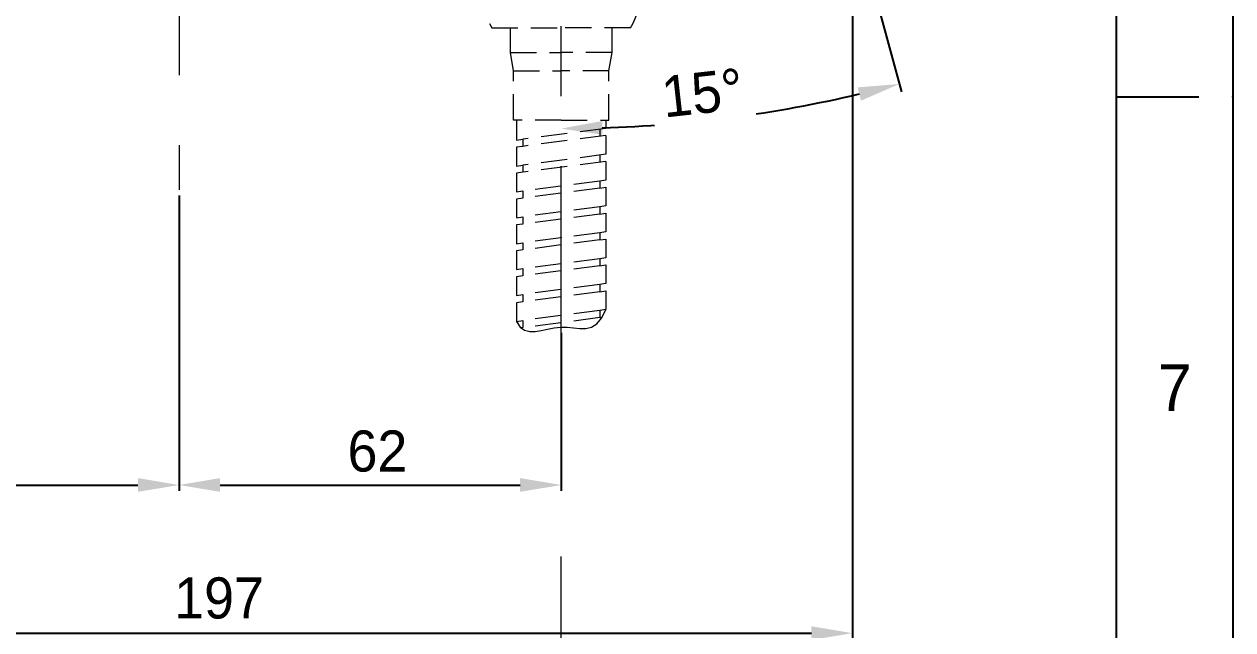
# Model space of a CAD drawing. Extents: x 8886 to 9306, y -19565 to -18971.
# Drawn here: x 9158.7 to 9305.7, y -19474.4 to -19400.7 of the extents above; entities that cross this region are included whole.
import ezdxf

# ---------------------------------------------------------------- set-up
doc = ezdxf.new("R2010")
doc.units = 0
doc.header["$MEASUREMENT"] = 0
doc.linetypes.add('CENTER', pattern=[47.5, 22, -8.5, 8.5, -8.5])
doc.linetypes.add('HIDDEN2', pattern=[4.7625, 3.175, -1.5875])
doc.layers.get('0').update_dxf_attribs({"linetype": 'CONTINUOUS'})
doc.layers.get('DEFPOINTS').update_dxf_attribs({"linetype": 'CONTINUOUS'})
doc.layers.add('1', color=4, linetype='HIDDEN2', lineweight=13)
doc.layers.add('5', color=2, linetype='CONTINUOUS', lineweight=9)
doc.styles.get("Standard").update_dxf_attribs({"font": ''})
doc.styles.get('Standard').set_extended_font_data('Gulim')
doc.dimstyles.new('STANDARD$0', dxfattribs={"dimtxt": 3.5, "dimasz": 2.5, "dimexe": 0.7, "dimexo": 0.7, "dimgap": 0.5, "dimtad": 3, "dimdec": 4, "dimdsep": 46, "dimtxsty": 'Standard', "dimcen": 0, "dimclrd": 2, "dimclre": 2, "dimclrt": 4, "dimadec": 0, "dimazin": 0, "dimtp": 0.2, "dimtm": 0.1, "dimtfac": 0.5, "dimtdec": 4, "dimtmove": 1, "dimatfit": 3, "dimfxl": 1, "dimtolj": 1, "dimarcsym": 0})
doc.dimstyles.new('STANDARD$2', dxfattribs={"dimtxt": 3.5, "dimasz": 2.5, "dimexe": 1, "dimexo": 1, "dimgap": 0.8, "dimtad": 1, "dimdsep": 46, "dimtxsty": 'Standard', "dimcen": 0, "dimclrd": 2, "dimclre": 2, "dimclrt": 4, "dimadec": 1, "dimazin": 2, "dimtfac": 1, "dimtmove": 0, "dimatfit": 0, "dimfxl": 1, "dimtolj": 1, "dimarcsym": 0})

# ---------------------------------------------------------------- blocks, each defined once
blk = doc.blocks.new('*D15')
at = {"layer": '5', "color": 2, "lineweight": -2, "transparency": 16777216}
blk.add_line((9262.14, -19396.8), (9265.41, -19408.98), dxfattribs=at)
blk.add_arc((9224.02, -19254.52), 158.9, 271.8029, 283.1971, dxfattribs=at)
at = {"layer": '5', "color": 2, "transparency": 16777216}
for points in [[(9260.09, -19408.42), (9260.5, -19410.04), (9265.15, -19408.01)], [(9229.03, -19414.18), (9229.01, -19412.51), (9224.02, -19413.43)]]:
    blk.add_solid(points, dxfattribs=at)
at = {"layer": 'DEFPOINTS', "color": 0, "transparency": 16777216}
for p in [(9255.38, -19371.57), (9224.02, -19380.81), (9261.88, -19395.84), (9251.61, -19411.01), (9224.02, -19487.49)]:
    blk.add_point(p, dxfattribs=at)
at = {"layer": '5', "color": 4, "transparency": 16777216, "insert": (9241.2, -19409.1), "char_height": 5, "attachment_point": 5, "rotation": 6.3416, "bg_fill": 3, "box_fill_scale": 1.25, "bg_fill_color": 256, "bg_fill_true_color": 13158600, "bg_fill_transparency": 0}
blk.add_mtext('\\A1;15°', dxfattribs=at)
blk = doc.blocks.new('*D16')
at = {"layer": '5', "color": 2, "lineweight": -2, "transparency": 16777216}
for p, q in [((9177.52, -19421.57), (9177.52, -19457.48)), ((9111.71, -19435.34), (9111.71, -19457.48)), ((9116.71, -19456.78), (9172.52, -19456.78))]:
    blk.add_line(p, q, dxfattribs=at)
at = {"layer": '5', "color": 2, "transparency": 16777216}
for points in [[(9116.71, -19455.94), (9116.71, -19457.61), (9111.71, -19456.78)], [(9172.52, -19455.94), (9172.52, -19457.61), (9177.52, -19456.78)]]:
    blk.add_solid(points, dxfattribs=at)
at = {"layer": 'DEFPOINTS', "color": 0, "transparency": 16777216}
for p in [(9177.52, -19420.87), (9111.71, -19434.64), (9177.52, -19456.78)]:
    blk.add_point(p, dxfattribs=at)
at = {"layer": '5', "color": 4, "transparency": 16777216, "insert": (9144.07, -19452.27), "char_height": 5, "attachment_point": 5, "bg_fill": 3, "box_fill_scale": 1.25, "bg_fill_color": 256, "bg_fill_true_color": 13158600, "bg_fill_transparency": 0}
blk.add_mtext('\\A1;87.7', dxfattribs=at)
blk = doc.blocks.new('*D17')
at = {"layer": '5', "color": 2, "lineweight": -2, "transparency": 16777216}
for p, q in [((9177.52, -19421.57), (9177.52, -19457.48)), ((9224.02, -19438.27), (9224.02, -19457.48)), ((9182.52, -19456.78), (9219.02, -19456.78))]:
    blk.add_line(p, q, dxfattribs=at)
at = {"layer": '5', "color": 2, "transparency": 16777216}
for points in [[(9182.52, -19455.94), (9182.52, -19457.61), (9177.52, -19456.78)], [(9219.02, -19455.94), (9219.02, -19457.61), (9224.02, -19456.78)]]:
    blk.add_solid(points, dxfattribs=at)
at = {"layer": 'DEFPOINTS', "color": 0, "transparency": 16777216}
for p in [(9177.52, -19420.87), (9224.02, -19437.57), (9224.02, -19456.78)]:
    blk.add_point(p, dxfattribs=at)
at = {"layer": '5', "color": 4, "transparency": 16777216, "insert": (9201.66, -19452.68), "char_height": 5, "attachment_point": 5, "bg_fill": 3, "box_fill_scale": 1.25, "bg_fill_color": 256, "bg_fill_true_color": 13158600, "bg_fill_transparency": 0}
blk.add_mtext('\\A1;62', dxfattribs=at)
blk = doc.blocks.new('*D18')
at = {"layer": '5', "color": 2, "lineweight": -2, "transparency": 16777216}
for p, q in [((9259.46, -19387.48), (9259.46, -19475.5)), ((9111.71, -19457.48), (9111.71, -19475.5)), ((9116.71, -19474.8), (9254.46, -19474.8))]:
    blk.add_line(p, q, dxfattribs=at)
at = {"layer": '5', "color": 2, "transparency": 16777216}
for points in [[(9116.71, -19473.96), (9116.71, -19475.63), (9111.71, -19474.8)], [(9254.46, -19473.96), (9254.46, -19475.63), (9259.46, -19474.8)]]:
    blk.add_solid(points, dxfattribs=at)
at = {"layer": 'DEFPOINTS', "color": 0, "transparency": 16777216}
for p in [(9259.46, -19386.78), (9111.71, -19456.78), (9259.46, -19474.8)]:
    blk.add_point(p, dxfattribs=at)
at = {"layer": '5', "color": 4, "transparency": 16777216, "insert": (9182.39, -19470.55), "char_height": 5, "attachment_point": 5, "bg_fill": 3, "box_fill_scale": 1.25, "bg_fill_color": 256, "bg_fill_true_color": 13158600, "bg_fill_transparency": 0}
blk.add_mtext('\\A1;197', dxfattribs=at)

msp = doc.modelspace()

# ---------------------------------------------------------------- linework, layer by layer
for p, q in [((9291.6, -19550.997), (9291.6, -18985.34)), ((9291.6, -19409.582), (9301.6, -19409.582))]:
    msp.add_line(p, q)
msp.add_point((9305.742, -19409.582))
at = {"layer": '1', "color": 1, "linetype": 'CENTER', "lineweight": 13}
for p, q in [((9177.52, -19337.434), (9177.52, -19420.871)), ((9224.02, -19487.492), (9224.02, -19380.808))]:
    msp.add_line(p, q, dxfattribs=at)
at = {"layer": '1'}
for p, q in [((9215.582, -19401.171), (9224.02, -19401.171)), ((9217.832, -19404.171), (9217.832, -19401.171)), ((9232.457, -19401.171), (9224.02, -19401.171)), ((9230.207, -19404.171), (9230.207, -19401.171)), ((9217.832, -19404.171), (9224.02, -19404.171)), ((9218.207, -19406.421), (9217.832, -19404.171)), ((9230.207, -19404.171), (9224.02, -19404.171)), ((9229.832, -19406.421), (9230.207, -19404.171)), ((9218.207, -19406.421), (9224.02, -19406.421)), ((9218.207, -19412.421), (9218.207, -19406.421)), ((9229.832, -19406.421), (9224.02, -19406.421)), ((9229.832, -19412.421), (9229.832, -19406.421)), ((9224.02, -19412.421), (9218.207, -19412.421)), ((9218.582, -19412.421), (9218.582, -19414.837)), ((9224.02, -19412.421), (9229.832, -19412.421)), ((9229.457, -19412.421), (9229.457, -19413.413)), ((9229.457, -19413.413), (9219.332, -19414.722)), ((9228.707, -19413.51), (9228.707, -19414.383)), ((9218.582, -19414.837), (9219.332, -19414.722)), ((9219.332, -19415.594), (9218.582, -19415.71)), ((9229.457, -19414.286), (9219.332, -19415.594)), ((9219.332, -19414.722), (9219.332, -19415.594)), ((9229.457, -19414.286), (9229.457, -19416.562)), ((9218.582, -19415.71), (9218.582, -19417.986)), ((9229.457, -19416.562), (9219.332, -19417.871)), ((9228.707, -19416.659), (9228.707, -19417.532)), ((9218.582, -19417.986), (9219.332, -19417.871)), ((9229.457, -19417.435), (9219.332, -19418.744)), ((9219.332, -19417.871), (9219.332, -19418.744)), ((9229.457, -19417.435), (9229.457, -19419.693)), ((9219.332, -19418.744), (9218.582, -19418.859)), ((9218.582, -19418.859), (9218.582, -19421.135)), ((9228.707, -19419.808), (9219.332, -19421.02)), ((9229.457, -19419.693), (9228.707, -19419.808)), ((9228.707, -19419.808), (9228.707, -19420.681)), ((9218.582, -19421.135), (9219.332, -19421.02)), ((9228.707, -19420.681), (9219.332, -19421.893)), ((9219.332, -19421.02), (9219.332, -19421.893)), ((9228.707, -19420.681), (9229.457, -19420.566)), ((9229.457, -19420.566), (9229.457, -19422.842)), ((9219.332, -19421.893), (9218.582, -19422.008)), ((9218.582, -19422.008), (9218.582, -19424.285)), ((9229.457, -19422.842), (9228.707, -19422.958)), ((9218.582, -19424.285), (9219.332, -19424.169)), ((9228.707, -19422.958), (9219.332, -19424.169)), ((9228.707, -19423.83), (9219.332, -19425.042)), ((9219.332, -19424.169), (9219.332, -19425.042)), ((9228.707, -19422.958), (9228.707, -19423.83)), ((9228.707, -19423.83), (9229.457, -19423.715)), ((9229.457, -19423.715), (9229.457, -19425.991)), ((9219.332, -19425.042), (9218.582, -19425.157)), ((9218.582, -19425.157), (9218.582, -19427.434)), ((9218.582, -19427.434), (9219.332, -19427.318)), ((9228.707, -19426.107), (9219.332, -19427.318)), ((9228.707, -19426.979), (9219.332, -19428.191)), ((9219.332, -19427.318), (9219.332, -19428.191)), ((9229.457, -19425.991), (9228.707, -19426.107)), ((9228.707, -19426.107), (9228.707, -19426.979)), ((9228.707, -19426.979), (9229.457, -19426.864)), ((9229.457, -19426.864), (9229.457, -19429.14)), ((9219.332, -19428.191), (9218.582, -19428.306)), ((9218.582, -19428.306), (9218.582, -19430.583)), ((9228.707, -19429.256), (9219.332, -19430.467)), ((9228.707, -19430.128), (9219.332, -19431.34)), ((9229.457, -19429.14), (9228.707, -19429.256)), ((9228.707, -19429.256), (9228.707, -19430.128)), ((9228.707, -19430.128), (9229.457, -19430.013)), ((9229.457, -19430.013), (9229.457, -19432.29)), ((9218.582, -19430.583), (9219.332, -19430.467)), ((9219.332, -19431.34), (9218.582, -19431.455)), ((9218.582, -19431.455), (9218.582, -19433.732)), ((9219.332, -19430.467), (9219.332, -19431.34)), ((9228.707, -19432.405), (9219.332, -19433.616)), ((9229.457, -19432.29), (9228.707, -19432.405)), ((9228.707, -19432.405), (9228.707, -19433.278)), ((9228.707, -19433.278), (9229.457, -19433.162)), ((9229.457, -19433.162), (9229.457, -19435.439)), ((9218.582, -19433.732), (9219.332, -19433.616)), ((9219.332, -19434.489), (9218.582, -19434.605)), ((9218.582, -19434.605), (9218.582, -19436.881)), ((9228.707, -19433.278), (9219.332, -19434.489)), ((9219.332, -19433.616), (9219.332, -19434.489)), ((9228.707, -19435.554), (9219.332, -19436.766)), ((9229.457, -19435.439), (9228.707, -19435.554)), ((9228.707, -19435.554), (9228.707, -19436.427)), ((9218.582, -19436.881), (9219.332, -19436.766)), ((9219.332, -19437.638), (9219.157, -19437.665)), ((9228.707, -19436.427), (9219.332, -19437.638)), ((9219.332, -19436.766), (9219.332, -19437.638)), ((9228.707, -19436.427), (9228.989, -19436.383))]:
    msp.add_line(p, q, dxfattribs=at)
msp.add_lwpolyline([(9218.582, -19436.881), (9219.03, -19437.571), (9219.569, -19437.967), (9220.187, -19438.13), (9220.869, -19438.12), (9221.6, -19437.999), (9222.368, -19437.826), (9223.158, -19437.664), (9223.956, -19437.572), (9224.749, -19437.59), (9225.528, -19437.669), (9226.284, -19437.738), (9227.011, -19437.726), (9227.7, -19437.563), (9228.342, -19437.177), (9228.931, -19436.498), (9229.457, -19435.456)], dxfattribs=at)
for centre, start, end in [((9223.979, -19396.296), 150.45536, 210.13698), ((9224.06, -19396.296), 329.86302, 29.54464)]:
    msp.add_arc(centre, 9.71, start, end, dxfattribs=at)
at = {"layer": '1', "color": 0, "linetype": 'ByBlock'}
msp.add_point((9224.02, -19426.683), dxfattribs=at)

# ---------------------------------------------------------------- texts
at = {"insert": (9298.671, -19444.936), "char_height": 5.657, "attachment_point": 5}
msp.add_mtext_dynamic_manual_height_columns('7', width=50, gutter_width=12.5, heights=[0], dxfattribs=at)

# ---------------------------------------------------------------- next in the draw order: dimensions: what is measured, and where the dimension line sits
at = {"layer": '5'}
dim = msp.add_angular_dim_2l(base=(9251.613, -19411.011), line1=((9224.02, -19487.492), (9224.02, -19380.808)), line2=((9255.382, -19371.568), (9261.884, -19395.837)), dimstyle='STANDARD$2', override={"dimtxt": 5, "dimasz": 5, "dimdec": 1, "dimlfac": 1.333333, "dimzin": 9, "dimtdec": 1, "dimfxl": 1.25, "dimtfill": 1}, dxfattribs=at)
dim.commit()
dim.dimension.update_dxf_attribs({"geometry": '*D15', "text_midpoint": (9241.571, -19412.453), "dimtype": 162})
dim = msp.add_linear_dim(base=(9177.52, -19456.776), p1=(9111.708, -19434.642), p2=(9177.52, -19420.871), dimstyle='STANDARD$0', override={"dimtxt": 5, "dimasz": 5, "dimdec": 1, "dimlfac": 1.333333, "dimzin": 9, "dimtdec": 1, "dimfxl": 1.25, "dimtfill": 1}, dxfattribs=at)
dim.commit()
dim.dimension.update_dxf_attribs({"geometry": '*D16', "text_midpoint": (9144.074, -19455.338), "dimtype": 160})

# ---------------------------------------------------------------- next in the draw order: dimensions: what is measured, and where the dimension line sits
dim = msp.add_linear_dim(base=(9224.02, -19456.776), p1=(9177.52, -19420.871), p2=(9224.02, -19437.574), dimstyle='STANDARD$0', override={"dimtxt": 5, "dimasz": 5, "dimdec": 1, "dimlfac": 1.333333, "dimzin": 9, "dimtdec": 1, "dimfxl": 1.25, "dimtfill": 1}, dxfattribs=at)
dim.commit()
dim.dimension.update_dxf_attribs({"geometry": '*D17', "text_midpoint": (9201.658, -19455.743), "dimtype": 160})

# ---------------------------------------------------------------- next in the draw order: dimensions: what is measured, and where the dimension line sits
dim = msp.add_linear_dim(base=(9259.458, -19474.797), p1=(9111.708, -19456.776), p2=(9259.458, -19386.781), dimstyle='STANDARD$0', override={"dimtxt": 5, "dimasz": 5, "dimdec": 1, "dimlfac": 1.333333, "dimzin": 9, "dimtdec": 1, "dimfxl": 1.25, "dimtfill": 1}, dxfattribs=at)
dim.commit()
dim.dimension.update_dxf_attribs({"geometry": '*D18', "text_midpoint": (9182.395, -19473.619), "dimtype": 160})

# ---------------------------------------------------------------- next in the draw order: linework, layer by layer
msp.add_lwpolyline([(8885.742, -18971.199), (9305.742, -18971.199), (9305.742, -19565.138), (8885.742, -19565.138)], close=True)

doc.saveas('drawing.dxf')
